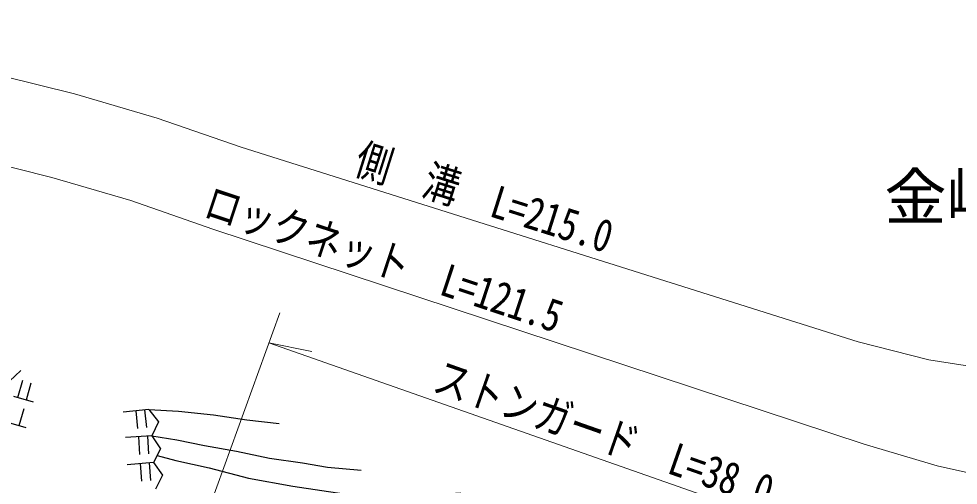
# Model space of a CAD drawing. Units: millimetres, scale not verified. Extents: x 40000 to 680000, y 20000 to 380000.
# Drawn here: x 416578 to 469419, y 292246 to 318474 of the extents above; entities that cross this region are included whole.
import ezdxf
from ezdxf.enums import TextEntityAlignment as Align

# ---------------------------------------------------------------- set-up
doc = ezdxf.new("R2010")
doc.units = ezdxf.units.MM
doc.header["$LTSCALE"] = 1000
doc.layers.add('M-BGD', color=7, linetype='Continuous', lineweight=25)
doc.layers.add('M-STR-HTXT', color=7, linetype='Continuous', lineweight=13)
doc.layers.add('M-BMK-HTXT', color=7, linetype='Continuous')
doc.styles.add('ＭＳ ゴシック', font='')
doc.styles.get('ＭＳ ゴシック').set_extended_font_data('MS Gothic')

msp = doc.modelspace()

# ---------------------------------------------------------------- linework, layer by layer
at = {"layer": 'M-BGD'}
for p, q in [((416060, 298097), (416699, 298695)), ((416528, 297184), (416802, 298145)), ((417008, 297047), (417283, 298008)), ((416287, 297252), (417386, 296939)), ((416597, 295604), (416871, 296566)), ((423899, 296511), (422450, 296351)), ((423650, 296483), (423760, 295489)), ((423899, 296511), (424428, 295814)), ((423153, 296429), (423263, 295435)), ((415875, 295810), (416974, 295496)), ((424428, 295814), (424063, 295020)), ((424063, 295020), (422571, 294932)), ((423314, 294976), (423373, 293977)), ((423813, 295005), (423872, 294007)), ((424063, 295020), (424556, 294297)), ((424556, 294297), (424151, 293522)), ((424151, 293522), (422678, 293400)), ((423403, 293460), (423486, 292464)), ((423902, 293502), (423984, 292505)), ((424151, 293522), (424661, 292812)), ((424661, 292812), (424274, 292027))]:
    msp.add_line(p, q, dxfattribs=at)
for points in [[(423899, 296511), (425567, 296408), (427532, 296211), (429413, 295931), (431223, 295720)], [(424063, 295020), (425469, 294794), (427027, 294486), (428823, 294163), (430676, 293770), (432543, 293504), (433946, 293265), (435827, 293083)], [(424354, 293910), (425413, 293644), (427280, 293223), (429497, 292648), (431995, 292185), (434886, 291765), (437001, 291663), (439359, 291677), (441450, 291818)]]:
    msp.add_lwpolyline(points, dxfattribs=at)
at = {"layer": 'M-STR-HTXT'}
for p, q in [((431261, 301946), (421859, 276004)), ((430646, 300247), (467403, 287365)), ((430646, 300247), (433053, 299766))]:
    msp.add_line(p, q, dxfattribs=at)
for points in [[(353613, 328020), (356420, 326247), (359781, 324675), (362938, 323257), (364600, 322712), (366495, 322066), (368521, 321579), (383206, 319863), (391798, 319038), (398367, 318264), (402856, 317745), (407045, 317075), (411059, 316318), (415623, 315271), (419709, 314249), (424367, 312887), (429090, 311250), (463796, 300300), (467768, 299303), (471848, 298650)], [(368759, 316649), (382691, 315021), (391280, 314196), (397802, 313427), (402191, 312920), (406210, 312277), (410063, 311551), (414488, 310535), (418435, 309548), (422886, 308247), (427487, 306652), (464138, 294548), (468239, 293328), (470833, 292756), (472854, 292527), (474132, 292489), (475391, 292470), (477401, 292531), (479144, 292635)]]:
    msp.add_lwpolyline(points, dxfattribs=at)

# ---------------------------------------------------------------- texts
at = {"layer": 'M-BMK-HTXT', "style": 'ＭＳ ゴシック'}
msp.add_text('金峰谷', height=2566, dxfattribs=at).set_placement((470516, 308464), align=Align.MIDDLE_CENTER)
at = {"layer": 'M-STR-HTXT', "style": 'ＭＳ ゴシック', "width": 0.8}
for s, rotation, p in [('側\u3000溝\u3000L=215.0', 342.488, (442321, 307021)), ('ロックネット\u3000L=121.5', 341.723, (436647, 303573)), ('ストンガード\u3000L=38.0', 340.685, (449007, 293757))]:
    msp.add_text(s, height=1833, rotation=rotation, dxfattribs=at).set_placement(p, align=Align.BOTTOM_CENTER)

doc.saveas('drawing.dxf')
